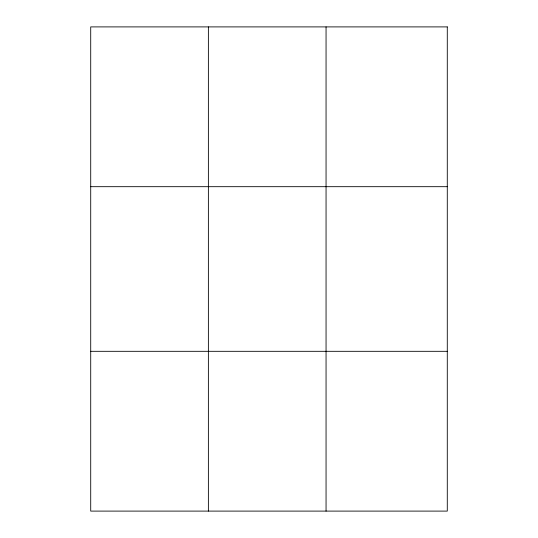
<?xml version="1.0" encoding="UTF-8"?>
<svg xmlns="http://www.w3.org/2000/svg" width="538" height="538" viewBox="0 0 538 538"><rect width="100%" height="100%" fill="white"/><g stroke="black" fill="none" stroke-linecap="round" stroke-linejoin="round"><path stroke-width="0.81" d="M208.381 26.9L208.381 511.1M326.055 26.9L326.055 511.1M90.714 186.686L447.286 186.686M90.714 351.314L447.286 351.314M447.286 26.9L447.286 511.1L90.714 511.1L90.714 26.9L447.286 26.9"/></g></svg>
